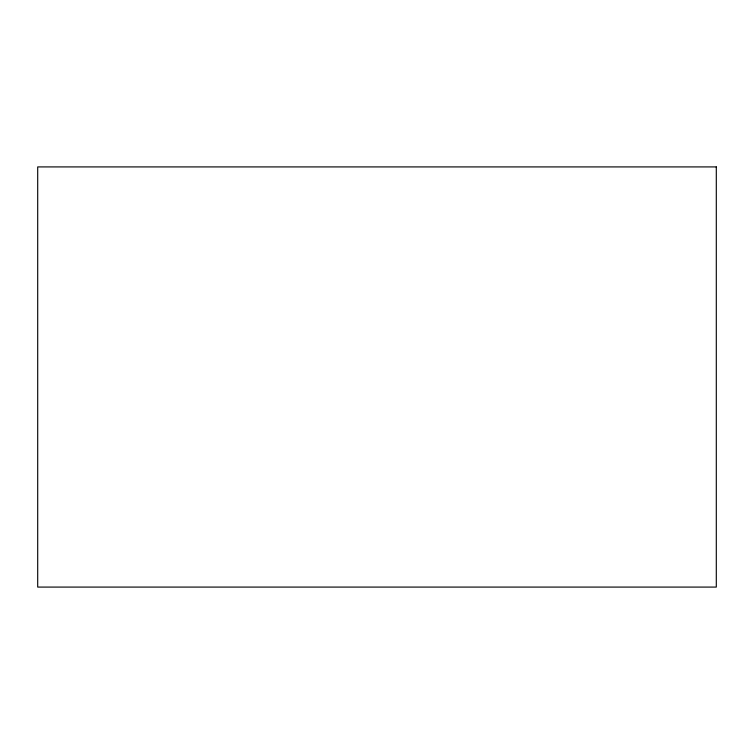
<?xml version="1.0" encoding="UTF-8"?>
<svg xmlns="http://www.w3.org/2000/svg" width="754" height="754" viewBox="0 0 754 754"><rect width="100%" height="100%" fill="white"/><g stroke="black" fill="none" stroke-linecap="round" stroke-linejoin="round"><path stroke-width="1.13" d="M716.3 166.917L37.7 166.917L37.7 587.083L716.3 587.083L716.3 166.917"/></g></svg>
